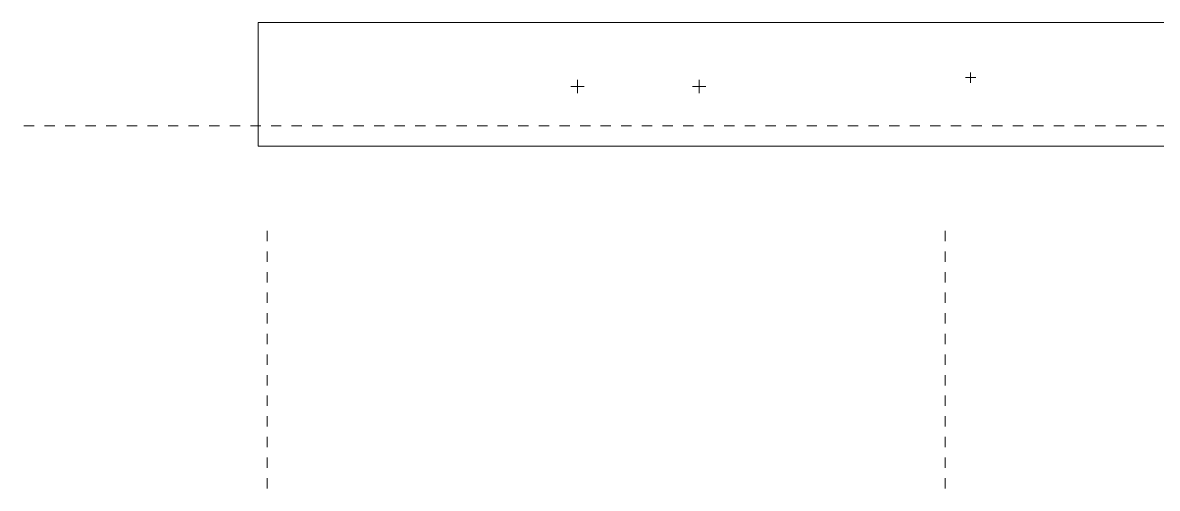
# Model space of a CAD drawing. Header units: metres. Extents: x -3 to 137, y -7 to 15.
# Drawn here: x 17.15 to 28.17, y -6.81 to -2.29 of the extents above; entities that cross this region are included whole.
import ezdxf

# ---------------------------------------------------------------- set-up
doc = ezdxf.new("R2010")
doc.units = ezdxf.units.M
doc.linetypes.add('Centre', pattern=[0.03175, 0.00635, -0.00475, 0.0159, -0.00475])
doc.linetypes.add('Grid Line', pattern=[0.022225, 0.0127, -0.003175, 0.003175, -0.003175])
for name, color, linetype, lineweight in [('A-FLOR-LEVL', 7, 'Continuous', 9), ('I-WALL', 7, 'Continuous', 9), ('P-PIPE-CNTR', 7, 'Continuous', 9), ('S-GRID', 7, 'Continuous', 9)]:
    doc.layers.add(name, color=color, linetype=linetype, lineweight=lineweight)

msp = doc.modelspace()

# ---------------------------------------------------------------- linework, layer by layer
at = {"layer": 'A-FLOR-LEVL', "color": 253, "linetype": 'Centre', "true_color": 0xaaaaaa}
msp.add_line((34.662, -3.285), (17.151, -3.285), dxfattribs=at)
at = {"layer": 'I-WALL'}
for p, q in [((19.438, -3.485), (19.438, -2.285)), ((32.787, -2.285), (19.438, -2.285)), ((19.438, -3.485), (32.787, -3.485))]:
    msp.add_line(p, q, dxfattribs=at)
at = {"layer": 'P-PIPE-CNTR'}
for p, q in [((22.538, -2.971), (22.538, -2.841)), ((23.717, -2.971), (23.717, -2.841)), ((26.303, -2.818), (26.403, -2.818)), ((26.353, -2.868), (26.353, -2.768)), ((22.473, -2.906), (22.603, -2.906)), ((23.652, -2.906), (23.782, -2.906))]:
    msp.add_line(p, q, dxfattribs=at)
at = {"layer": 'S-GRID', "color": 254, "linetype": 'Grid Line', "true_color": 0xd4d4d4}
for p, q in [((19.523, -6.806), (19.523, -4.306)), ((26.108, -6.806), (26.108, -4.306))]:
    msp.add_line(p, q, dxfattribs=at)

doc.saveas('drawing.dxf')
